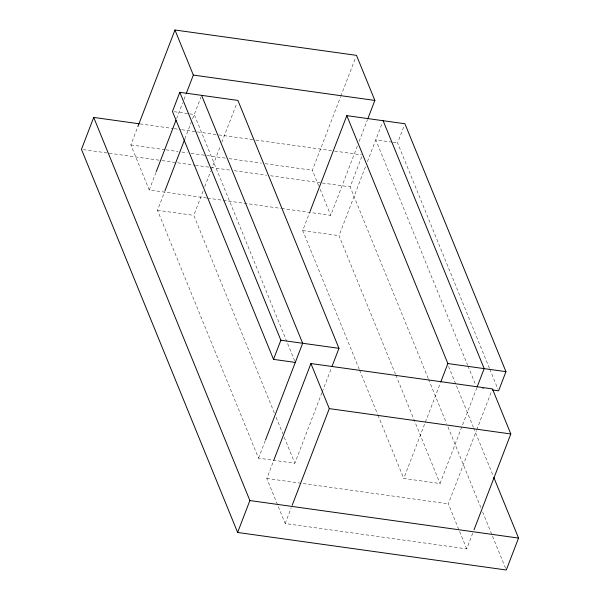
<?xml version="1.0" encoding="UTF-8"?>
<svg xmlns="http://www.w3.org/2000/svg" width="600" height="600" viewBox="0 0 600 600"><rect width="100%" height="100%" fill="white"/><g stroke="black" fill="none" stroke-linecap="round" stroke-linejoin="round"><path stroke-width="0.45" stroke-dasharray="3 2.25" d="M206.64 198.015L149.22 189.99L130.845 144.915L137.528 127.507M149.22 189.99L155.903 172.583M176.625 118.605L182.64 102.93M183.975 99.45L185.977 94.23M321.907 392.73L294.84 463.252L258.532 458.175L157.485 210.278L164.505 191.993M184.89 138.885L191.243 122.347M192.577 118.86L200.933 97.095M274.35 412.972L193.792 215.347L203.153 190.972M204.817 186.615L210.833 170.947M211.17 170.078L220.53 145.695M221.865 142.215L236.903 103.042M318.735 185.88L312.375 170.28L340.447 97.148M340.778 96.278L355.815 57.097M359.243 369.248L302.707 230.558L309.728 212.28M281.663 208.493L330.743 215.347L357.817 144.833M359.153 141.352L367.507 119.587M428.205 378.435L350.123 186.877L362.04 155.82M395.543 374.317L339.015 235.635L366.082 165.113M367.418 161.632L382.455 122.453M258.532 458.175L265.553 439.897M472.717 533.22L466.702 548.895L285.173 523.53L266.805 478.463L273.825 460.178M489.42 368.28L397.56 142.913L404.243 125.498M322.245 391.86L331.605 367.485M285.173 523.53L291.195 507.862M476.82 387.772L440.062 483.533L403.755 478.463L440.52 382.695M466.702 548.895L448.327 503.82L476.4 430.688M476.737 429.817L491.775 390.645M174.278 111.72L188.805 113.745M189.712 113.873L194.25 114.51L294.593 360.675M392.115 142.148L375.772 139.868L467.64 365.235M393.022 142.275L397.56 142.913M140.032 123.892L173.385 128.558M174.315 128.685L180.795 129.593M181.725 129.72L196.545 131.79M197.475 131.917L217.853 134.767M218.782 134.895L254.91 139.942M255.833 140.07L333.653 150.945M334.582 151.072L361.447 154.83M130.845 144.915L165.113 149.708M166.042 149.835L178.08 151.515M181.785 152.032L187.343 152.812M191.047 153.33L205.868 155.4M206.79 155.528L225.315 158.115M229.02 158.632L261.435 163.163M265.14 163.68L312.375 170.28M83.31 149.602L108.323 153.097M109.252 153.233L161.13 160.477M162.06 160.605L194.483 165.135M195.405 165.262L230.61 170.183M234.315 170.7L266.745 175.23M270.45 175.748L321.397 182.865M322.327 182.993L350.123 186.877M207.57 198.142L222.382 200.212M223.312 200.34L280.733 208.365M157.485 210.278L193.792 215.347M302.707 230.558L339.015 235.635M482.272 388.53L484.088 388.785M266.805 478.463L448.327 503.82M489.772 369.142L497.903 389.077M467.993 366.097L475.763 385.17M448.582 366.45L473.317 427.132M473.67 427.995L493.455 476.535M428.558 379.305L446.572 423.51M447.99 426.982L480.847 507.592M482.618 511.928L505.582 568.268M320.145 189.345L330.743 215.347M395.895 375.188L440.062 483.533M359.595 370.118L377.61 414.322M377.962 415.185L403.755 478.463M276.112 417.308L282.825 433.778M284.243 437.243L294.84 463.252"/><path stroke-width="0.9" d="M139.11 123.765L93.713 117.427L81.457 149.347L237.63 532.47L506.287 570L518.543 538.08L493.808 477.405M137.865 126.637L174.96 30L356.483 55.358L374.858 100.433L367.837 118.718M331.935 366.615L338.955 348.33L237.907 100.425L179.82 92.31L172.462 111.465L273.51 359.37L295.298 362.415M156.24 171.712L175.958 120.345M186.315 93.352L193.335 75.075L174.96 30M164.843 191.123L184.553 139.755M310.058 211.41L346.822 115.642L404.91 123.757L505.957 371.663L498.607 390.81L492.255 389.925M273.51 359.37L280.868 340.215L179.82 92.31M265.553 439.897L302.647 343.26L201.6 95.355M237.63 532.47L249.877 500.55L93.713 117.427M273.825 460.178L310.92 363.54L492.442 388.897L510.817 433.972L474.053 529.74M292.192 505.252L329.288 408.615L310.92 363.54M440.85 381.825L447.87 363.548L346.822 115.642M477.158 386.903L484.178 368.618L383.13 120.712M193.335 75.075L374.858 100.433M280.868 340.215L338.955 348.33M447.87 363.548L505.957 371.663M329.288 408.615L510.817 433.972M249.877 500.55L518.543 538.08"/></g></svg>
